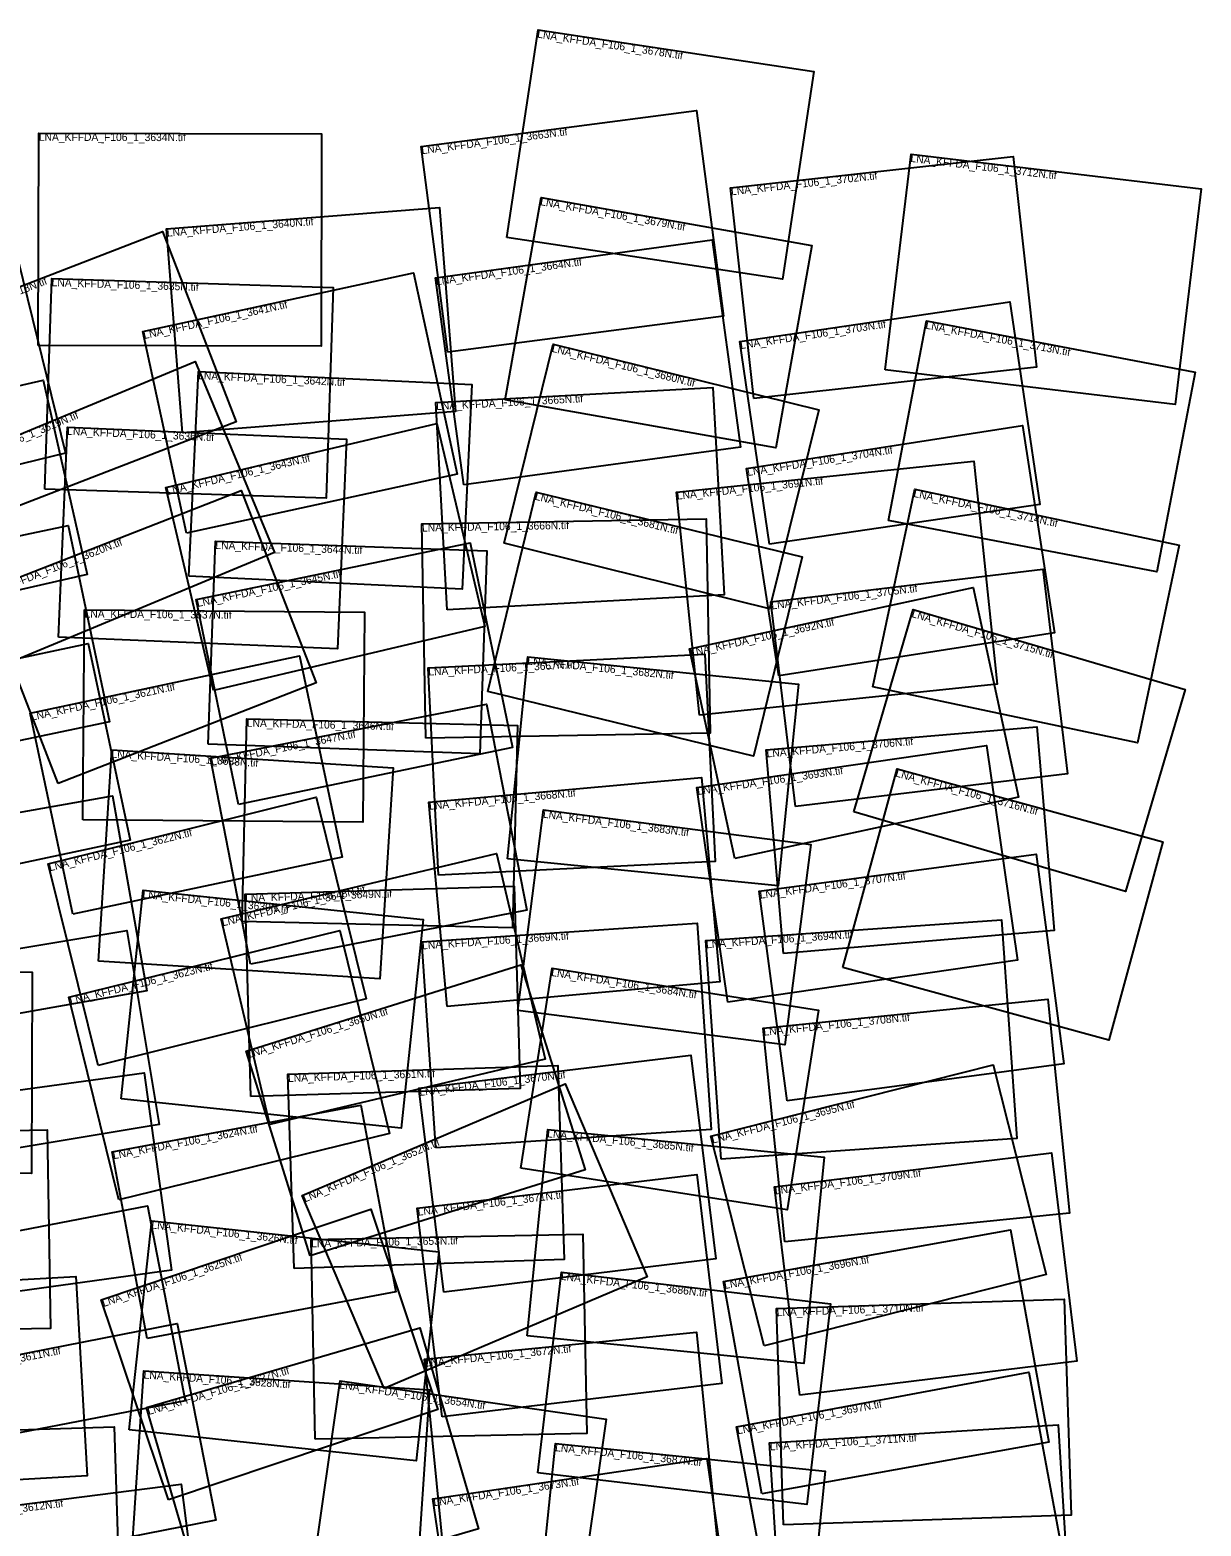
# Model space of a CAD drawing. Extents: x 451927 to 464535, y 281260 to 296995.
# Drawn here: x 456925 to 464535, y 287273 to 296995 of the extents above; entities that cross this region are included whole.
import ezdxf

# ---------------------------------------------------------------- set-up
doc = ezdxf.new("R2010")
doc.units = 0
doc.layers.add('Default', color=7, linetype='Continuous')

msp = doc.modelspace()

# ---------------------------------------------------------------- linework, layer by layer
at = {"layer": 'Default'}
for points in [[(460023.8, 295645.7), (460226.9, 296995.3), (462018.3, 296725.7), (461815.2, 295376.1)], [(459641.1, 294900.8), (459466.3, 296237), (461256, 296471.2), (461430.8, 295134.9)], [(456979.3, 294944.9), (456982.9, 296324.9), (458820.2, 296320.1), (458816.6, 294940.1)], [(461628.8, 294600.8), (461478.1, 295970.2), (463314.2, 296172.2), (463464.9, 294802.9)], [(462483.1, 294786.3), (462651.2, 296187.8), (464535, 295961.9), (464367, 294560.4)], [(460013.7, 294591.1), (460247, 295906.3), (462005.7, 295594.4), (461772.4, 294279.1)], [(457916.7, 294376.3), (457812.8, 295701.7), (459586.3, 295840.8), (459690.2, 294515.4)], [(456610.9, 293808.8), (456132.4, 295046.8), (457787.4, 295686.4), (458265.9, 294448.5)], [(459744.4, 294038.1), (459560.3, 295385.3), (461358.5, 295631), (461542.5, 294283.8)], [(455486.2, 293836.9), (455180.1, 295087.2), (456849.7, 295495.9), (457155.8, 294245.7)], [(457023, 294011.5), (457067.3, 295380.2), (458894.8, 295321), (458850.5, 293952.3)], [(457941.8, 293725.8), (457657.7, 295035), (459416.7, 295416.8), (459700.8, 294107.5)], [(461731.4, 293652.8), (461537.3, 294970.8), (463293.1, 295229.4), (463487.2, 293911.4)], [(462503.5, 293806.4), (462751.4, 295103.9), (464496.4, 294770.5), (464248.6, 293473.1)], [(460005.6, 293659.2), (460324.7, 294952.8), (462050.7, 294527.1), (461731.7, 293233.5)], [(456860.3, 292911.2), (456343.9, 294153.1), (457998.5, 294841.1), (458514.9, 293599.2)], [(455606.9, 293070.9), (455318.9, 294332.6), (457010.1, 294718.5), (457298, 293456.9)], [(457956.7, 293445.1), (458019.5, 294775.9), (459795.7, 294692.1), (459732.9, 293361.3)], [(459635.9, 293227.2), (459563.4, 294574.6), (461363.4, 294671.4), (461435.8, 293324)], [(457110.3, 293049.8), (457168.5, 294414), (458981.5, 294336.7), (458923.4, 292972.5)], [(458119, 292703.7), (457808.1, 294021.3), (459569.9, 294436.9), (459880.7, 293119.3)], [(461792, 292798), (461582.3, 294145.6), (463373.7, 294424.3), (463583.3, 293076.7)], [(461276.6, 292543.1), (461126, 293992.5), (463059.5, 294193.5), (463210.1, 292744.1)], [(462402.9, 292725.8), (462674, 294010.3), (464392.5, 293647.6), (464121.4, 292363.1)], [(457109.5, 292099.4), (456621.9, 293347.7), (458296.9, 294001.8), (458784.4, 292753.6)], [(459899.6, 292697.2), (460215.2, 293991.8), (461943, 293570.7), (461627.5, 292276.1)], [(459497.1, 292392.9), (459472.5, 293785.1), (461319.8, 293817.9), (461344.5, 292425.7)], [(455736.4, 292140.8), (455467.8, 293415.6), (457172.7, 293774.9), (457441.4, 292500)], [(458280.6, 291962.8), (458004.8, 293294.4), (459784.8, 293663.2), (460060.6, 292331.5)], [(458084.3, 292353.4), (458131.3, 293672.6), (459894.8, 293609.7), (459847.8, 292290.5)], [(461900.2, 291948.3), (461739.9, 293279), (463506.1, 293491.8), (463666.5, 292161.1)], [(461505.4, 291610.5), (461210.2, 292973), (463054.2, 293372.5), (463349.4, 292010)], [(457269.6, 291862), (457280.6, 293226.6), (459100.1, 293212), (459089.2, 291847.4)], [(462278.8, 291914.5), (462665.1, 293228.9), (464430.6, 292710), (464044.3, 291395.6)], [(455864.3, 291365.6), (455592.5, 292645.1), (457304.4, 293008.8), (457576.2, 291729.3)], [(459579.2, 291502.4), (459512.4, 292849.7), (461310.4, 292938.9), (461377.3, 291591.5)], [(457204.5, 291248.4), (456926.4, 292555.6), (458676.3, 292927.8), (458954.4, 291620.5)], [(460028.1, 291609.8), (460160.2, 292921.8), (461918.5, 292744.6), (461786.4, 291432.6)], [(458359.3, 290924.6), (458097.4, 292263.4), (459891, 292614.3), (460152.9, 291275.5)], [(458303.2, 291202.5), (458335.3, 292517.8), (460092.9, 292474.9), (460060.8, 291159.5)], [(461822.5, 290993.1), (461709.8, 292317.4), (463468.2, 292467.1), (463580.9, 291142.8)], [(457370, 290944.4), (457457, 292316.7), (459284.9, 292200.7), (459197.9, 290828.5)], [(461461, 290676.9), (461258.5, 292073), (463139.9, 292345.9), (463342.4, 290949.8)], [(462206.7, 290903.7), (462559.4, 292192.9), (464287.2, 291720.3), (463934.6, 290431.1)], [(459636.8, 290649.3), (459516.8, 291977.2), (461288.9, 292137.3), (461408.9, 290809.4)], [(455996.6, 290451.4), (455771.7, 291718.3), (457460.9, 292018.2), (457685.8, 290751.3)], [(457368.7, 290266.7), (457043.4, 291576.3), (458785.4, 292008.9), (459110.6, 290699.3)], [(460095.1, 290623.1), (460262.9, 291926.4), (461999, 291702.9), (461831.2, 290399.6)], [(458483.6, 289882), (458166.9, 291219), (459957.1, 291643.1), (460273.8, 290306.2)], [(461845.4, 290037.3), (461664, 291399), (463462.7, 291638.7), (463644.1, 290277)], [(457518.7, 290049), (457660.8, 291405.2), (459479.5, 291214.6), (459337.4, 289858.5)], [(458361.2, 290064.6), (458322.7, 291380), (460071.1, 291431.2), (460109.7, 290115.9)], [(459561.8, 289730), (459471.8, 291070.2), (461261.1, 291190.3), (461351, 289850.1)], [(461416.1, 289656.9), (461316.3, 291077.2), (463238.3, 291212.2), (463338.1, 289791.9)], [(456072.8, 289600.7), (455862.7, 290862.5), (457553.9, 291144), (457764, 289882.3)], [(457501.8, 289392.9), (457178.3, 290710.8), (458938.6, 291142.8), (459262, 289824.9)], [(458746.4, 289028.6), (458329.7, 290359.9), (460115.5, 290919), (460532.3, 289587.7)], [(460114.5, 289599.7), (460317.9, 290897.7), (462049.8, 290626.2), (461846.3, 289328.2)], [(455188.6, 289568.3), (455192.6, 290878.2), (456938.8, 290872.8), (456934.7, 289563)], [(461830.3, 289119.1), (461688.8, 290509.1), (463538.7, 290697.3), (463680.1, 289307.3)], [(459614.9, 288793.6), (459453, 290117.6), (461219.2, 290333.4), (461381, 289009.4)], [(456137.8, 288700.3), (455960.7, 289983.3), (457666.9, 290218.8), (457844, 288935.9)], [(458642.7, 288947.8), (458601.3, 290208.6), (460355.7, 290266.2), (460397.1, 289005.5)], [(461695.1, 288443.6), (461350, 289807), (463183.3, 290271), (463528.4, 288907.6)], [(459226.3, 288166.6), (458693.5, 289422), (460403.2, 290147.6), (460936, 288892.3)], [(457686.9, 288492.6), (457460, 289705.9), (459076, 290008.1), (459302.9, 288794.8)], [(455320.1, 288526), (455297.1, 289816.3), (457036.1, 289847.3), (457059.1, 288557)], [(460156.6, 288508.4), (460289.6, 289849.5), (462086.8, 289671.2), (461953.8, 288330.1)], [(461928.8, 288123.8), (461762.9, 289477.3), (463562.5, 289697.9), (463728.4, 288344.4)], [(459604.6, 287982.2), (459441.5, 289339.1), (461257.5, 289557.3), (461420.6, 288200.5)], [(456227.9, 287757.4), (455982.8, 289024.8), (457689.1, 289354.8), (457934.3, 288087.4)], [(457825, 287443.1), (457388.4, 288743.9), (459139.4, 289331.6), (459576, 288030.8)], [(457570.8, 287898.4), (457718, 289256.9), (459581.7, 289054.9), (459434.4, 287696.3)], [(458778.5, 287837.6), (458751.9, 289134.2), (460517.5, 289170.5), (460544.1, 287873.9)], [(461680.6, 287481.8), (461431.9, 288862.4), (463296, 289198.2), (463544.7, 287817.6)], [(455554.3, 287500.3), (455480.6, 288796.2), (457222.6, 288895.2), (457296.3, 287599.4)], [(460226.2, 287619.2), (460379.6, 288923.1), (462126.2, 288717.6), (461972.8, 287413.8)], [(461822.6, 287281.9), (461776.6, 288686.5), (463644.7, 288747.7), (463690.7, 287343.2)], [(456431.2, 286977.8), (456181.3, 288256.5), (457882.8, 288589), (458132.7, 287310.4)], [(458065, 286736.1), (457683.4, 288042.8), (459458.7, 288561.2), (459840.3, 287254.5)], [(459620.7, 287026.3), (459488.8, 288357.8), (461256.4, 288533), (461388.4, 287201.4)], [(457573.9, 286896.1), (457666.3, 288281.9), (459521.7, 288158.2), (459429.4, 286772.4)], [(461778.1, 286506.2), (461515.3, 287918.4), (463416.1, 288272), (463678.9, 286859.8)], [(458756.8, 286935.1), (458941.8, 288217.1), (460670.2, 287967.6), (460485.2, 286685.7)], [(455772.4, 286564.7), (455731, 287863.1), (457472.3, 287918.6), (457513.7, 286620.3)], [(461819.3, 286402.6), (461731.6, 287814.2), (463606.1, 287930.6), (463693.7, 286519)], [(460206.7, 286501.3), (460340.9, 287810), (462093.5, 287630.4), (461959.3, 286321.6)], [(459739.8, 286115.6), (459543.5, 287450.9), (461323, 287712.6), (461519.4, 286377.3)], [(456353.9, 286033.9), (456189.9, 287327.2), (457908.5, 287545.2), (458072.5, 286251.9)]]:
    msp.add_lwpolyline(points, close=True, dxfattribs=at)

# ---------------------------------------------------------------- texts
for s, rotation, p in [('LNA_KFFDA_F106_1_3678N.tif', 351.44129, (460219.5, 296945.8)), ('LNA_KFFDA_F106_1_3663N.tif', 7.45314, (459472.8, 296187.4)), ('LNA_KFFDA_F106_1_3634N.tif', 359.84943, (456982.8, 296274.9)), ('LNA_KFFDA_F106_1_3712N.tif', 353.16332, (462645.2, 296138.1)), ('LNA_KFFDA_F106_1_3702N.tif', 6.27933, (461483.6, 295920.5)), ('LNA_KFFDA_F106_1_3679N.tif', 349.94185, (460238.2, 295857.1)), ('LNA_KFFDA_F106_1_3640N.tif', 4.48262, (457816.7, 295651.9)), ('LNA_KFFDA_F106_1_3664N.tif', 7.78066, (459567, 295335.8)), ('LNA_KFFDA_F106_1_3618N.tif', 21.13145, (456150.4, 295000.1)), ('LNA_KFFDA_F106_1_3635N.tif', 358.1452, (457065.7, 295330.2)), ('LNA_KFFDA_F106_1_3641N.tif', 12.24353, (457668.3, 294986.2)), ('LNA_KFFDA_F106_1_3703N.tif', 8.37829, (461544.6, 294921.3)), ('LNA_KFFDA_F106_1_3713N.tif', 349.18483, (462742, 295054.7)), ('LNA_KFFDA_F106_1_3680N.tif', 346.14532, (460312.7, 294904.3)), ('LNA_KFFDA_F106_1_3642N.tif', 357.2989, (458017.1, 294725.9)), ('LNA_KFFDA_F106_1_3665N.tif', 3.07827, (459566.1, 294524.7)), ('LNA_KFFDA_F106_1_3619N.tif', 22.57944, (456363.1, 294106.9)), ('LNA_KFFDA_F106_1_3636N.tif', 357.5583, (457166.3, 294364)), ('LNA_KFFDA_F106_1_3643N.tif', 13.2737, (457819.6, 293972.6)), ('LNA_KFFDA_F106_1_3704N.tif', 8.84164, (461590, 294096.2)), ('LNA_KFFDA_F106_1_3691N.tif', 5.93333, (461131.1, 293942.8)), ('LNA_KFFDA_F106_1_3714N.tif', 348.08251, (462663.7, 293961.4)), ('LNA_KFFDA_F106_1_3681N.tif', 346.30357, (460203.3, 293943.2)), ('LNA_KFFDA_F106_1_3666N.tif', 1.01542, (459473.3, 293735.1)), ('LNA_KFFDA_F106_1_3620N.tif', 21.33424, (456640.1, 293301.1)), ('LNA_KFFDA_F106_1_3644N.tif', 357.95941, (458129.5, 293622.6)), ('LNA_KFFDA_F106_1_3645N.tif', 11.70348, (458014.9, 293245.5)), ('LNA_KFFDA_F106_1_3705N.tif', 6.87014, (461745.9, 293229.3)), ('LNA_KFFDA_F106_1_3637N.tif', 359.53861, (457280.2, 293176.6)), ('LNA_KFFDA_F106_1_3715N.tif', 343.62179, (462651, 293180.9)), ('LNA_KFFDA_F106_1_3692N.tif', 12.22344, (461220.8, 292924.1)), ('LNA_KFFDA_F106_1_3667N.tif', 2.83949, (459514.9, 292799.8)), ('LNA_KFFDA_F106_1_3682N.tif', 354.24694, (460155.2, 292872)), ('LNA_KFFDA_F106_1_3621N.tif', 12.00699, (456936.8, 292506.7)), ('LNA_KFFDA_F106_1_3647N.tif', 11.06867, (458107, 292214.4)), ('LNA_KFFDA_F106_1_3646N.tif', 358.59998, (458334.1, 292467.9)), ('LNA_KFFDA_F106_1_3706N.tif', 4.8661, (461714, 292267.6)), ('LNA_KFFDA_F106_1_3638N.tif', 356.37167, (457453.8, 292266.8)), ('LNA_KFFDA_F106_1_3693N.tif', 8.25314, (461265.7, 292023.5)), ('LNA_KFFDA_F106_1_3716N.tif', 344.70137, (462546.2, 292144.7)), ('LNA_KFFDA_F106_1_3668N.tif', 5.16421, (459521.3, 291927.4)), ('LNA_KFFDA_F106_1_3683N.tif', 352.66419, (460256.5, 291876.8)), ('LNA_KFFDA_F106_1_3622N.tif', 13.94672, (457055.5, 291527.8)), ('LNA_KFFDA_F106_1_3707N.tif', 7.58988, (461670.6, 291349.5)), ('LNA_KFFDA_F106_1_3639N.tif', 354.01926, (457655.6, 291355.4)), ('LNA_KFFDA_F106_1_3648N.tif', 13.32956, (458178.4, 291170.3)), ('LNA_KFFDA_F106_1_3649N.tif', 1.67974, (458324.1, 291330)), ('LNA_KFFDA_F106_1_3669N.tif', 3.84025, (459475.1, 291020.3)), ('LNA_KFFDA_F106_1_3694N.tif', 4.0174, (461319.8, 291027.3)), ('LNA_KFFDA_F106_1_3623N.tif', 13.78954, (457190.3, 290662.2)), ('LNA_KFFDA_F106_1_3684N.tif', 351.09128, (460310.2, 290848.3)), ('LNA_KFFDA_F106_1_3650N.tif', 17.383, (458344.6, 290312.2)), ('LNA_KFFDA_F106_1_3708N.tif', 5.81064, (461693.9, 290459.3)), ('LNA_KFFDA_F106_1_3651N.tif', 1.88253, (458602.9, 290158.6)), ('LNA_KFFDA_F106_1_3670N.tif', 6.96794, (459459.1, 290067.9)), ('LNA_KFFDA_F106_1_3695N.tif', 14.20401, (461362.3, 289758.5)), ('LNA_KFFDA_F106_1_3624N.tif', 10.5918, (457469.2, 289656.8)), ('LNA_KFFDA_F106_1_3685N.tif', 354.33694, (460284.7, 289799.7)), ('LNA_KFFDA_F106_1_3652N.tif', 22.99811, (458713, 289375.9)), ('LNA_KFFDA_F106_1_3709N.tif', 6.98823, (461768.9, 289427.7)), ('LNA_KFFDA_F106_1_3671N.tif', 6.85183, (459447.5, 289289.5)), ('LNA_KFFDA_F106_1_3626N.tif', 353.81302, (457712.6, 289207.2)), ('LNA_KFFDA_F106_1_3653N.tif', 1.17746, (458752.9, 289084.2)), ('LNA_KFFDA_F106_1_3625N.tif', 18.55385, (457404.3, 288696.5)), ('LNA_KFFDA_F106_1_3696N.tif', 10.21266, (461440.8, 288813.2)), ('LNA_KFFDA_F106_1_3686N.tif', 353.28992, (460373.7, 288873.4)), ('LNA_KFFDA_F106_1_3710N.tif', 1.87841, (461778.2, 288636.5)), ('LNA_KFFDA_F106_1_3611N.tif', 11.05863, (456190.9, 288207.4)), ('LNA_KFFDA_F106_1_3672N.tif', 5.65878, (459493.7, 288308.1)), ('LNA_KFFDA_F106_1_3628N.tif', 356.18605, (457662.9, 288232)), ('LNA_KFFDA_F106_1_3627N.tif', 16.27953, (457697.4, 287994.8)), ('LNA_KFFDA_F106_1_3654N.tif', 351.78667, (458934.7, 288167.6)), ('LNA_KFFDA_F106_1_3697N.tif', 10.53973, (461524.5, 287869.2)), ('LNA_KFFDA_F106_1_3687N.tif', 354.14754, (460335.8, 287760.3)), ('LNA_KFFDA_F106_1_3711N.tif', 3.55339, (461734.7, 287764.3)), ('LNA_KFFDA_F106_1_3673N.tif', 8.36389, (459550.8, 287401.5)), ('LNA_KFFDA_F106_1_3612N.tif', 7.22813, (456196.2, 287277.6))]:
    msp.add_text(s, height=50, rotation=rotation, dxfattribs=at).set_placement(p)

doc.saveas('drawing.dxf')
